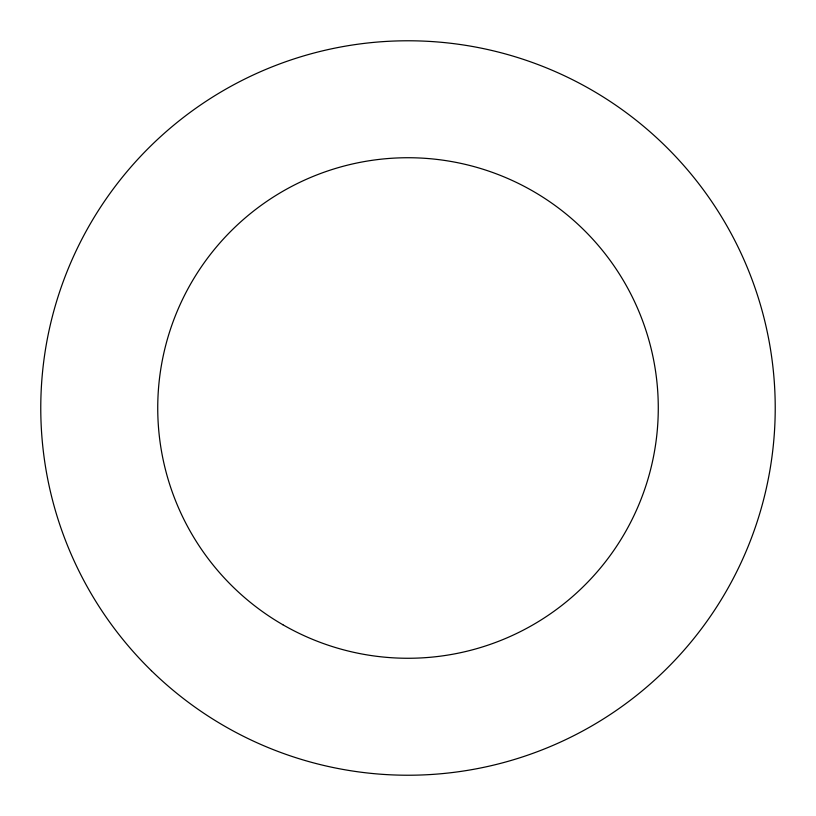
<?xml version="1.0" encoding="UTF-8"?>
<svg xmlns="http://www.w3.org/2000/svg" width="816" height="816" viewBox="0 0 816 816"><rect width="100%" height="100%" fill="white"/><g stroke="black" fill="none" stroke-linecap="round" stroke-linejoin="round"><path stroke-width="1.22" d="M282.866 624.74A250.277 250.277 0 0 0 658.277 408A250.277 250.277 0 0 0 282.866 191.26A250.277 250.277 0 0 0 282.866 624.74M151.388 670.691A367.22 367.22 0 0 0 763.796 498.892A367.22 367.22 0 0 0 308.815 54.427A367.22 367.22 0 0 0 151.388 670.691"/></g></svg>
